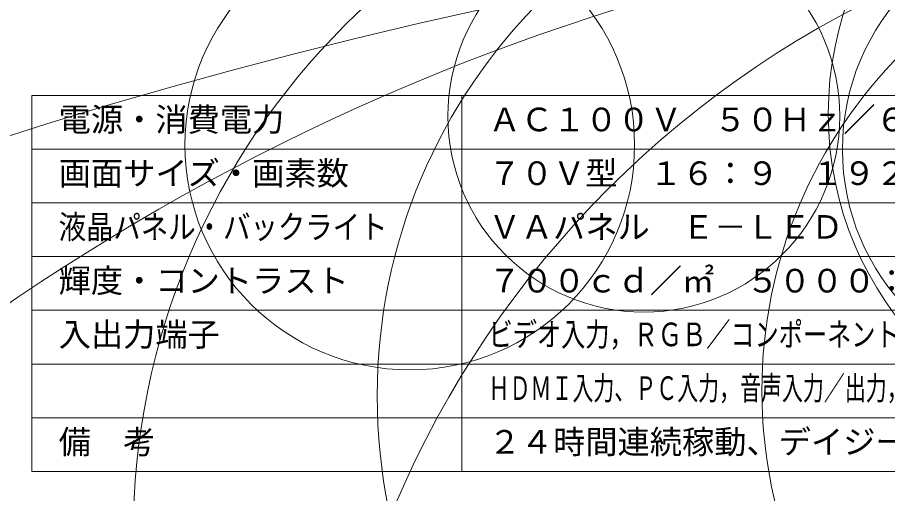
# Model space of a CAD drawing. Units: millimetres, scale not verified. Extents: x -2348 to 2295, y -968 to 4638.
# Drawn here: x -63.8 to 17.1, y -58.6 to -14.2 of the extents above; entities that cross this region are included whole.
import ezdxf
from ezdxf.enums import TextEntityAlignment as Align

# ---------------------------------------------------------------- set-up
doc = ezdxf.new("R2010")
doc.units = ezdxf.units.MM
doc.header["$LTSCALE"] = 0.125
doc.layers.add('0-2_MOJI1', color=7, linetype='Continuous')
doc.layers.add('0-3_WAKU', color=1, linetype='Continuous', lineweight=18)
doc.layers.add('0-6_GAIKEI', color=1, linetype='Continuous', lineweight=18)
doc.styles.add('ＭＳ ゴシック', font='')
doc.styles.get('ＭＳ ゴシック').set_extended_font_data('MS Gothic')

msp = doc.modelspace()

# ---------------------------------------------------------------- linework, layer by layer
at = {"layer": '0-3_WAKU', "color": 4}
for p, q in [((-62.4976, -56.5022), (-62.4976, -21.5022)), ((-62.4976, -21.5022), (62.5024, -21.5022)), ((-22.4976, -56.5022), (-22.4976, -21.5022)), ((-62.4976, -56.5022), (62.5024, -56.5022))]:
    msp.add_line(p, q, dxfattribs=at)
at = {"layer": '0-3_WAKU'}
for p, q in [((62.5024, -26.5022), (-62.4976, -26.5022)), ((62.5024, -31.5022), (-62.4976, -31.5022)), ((62.5024, -36.5022), (-62.4976, -36.5022)), ((-62.4976, -41.5022), (62.5024, -41.5022)), ((-62.4976, -46.5022), (62.5024, -46.5022)), ((-62.4976, -51.5022), (62.5024, -51.5022))]:
    msp.add_line(p, q, dxfattribs=at)
at = {"layer": '0-6_GAIKEI'}
for centre, radius in [((-51.6509, -177.438), 199.5555), ((42.8257, -23.2305), 31.2236), ((14.0716, -62.4892), 67.1452), ((21.6965, -49.4723), 52.0596), ((82.4435, -485.1361), 482.6811), ((55.6794, -217.4671), 213.6773), ((49.8566, -48.9809), 44.4257)]:
    msp.add_circle(centre, radius, dxfattribs=at)
at = {"layer": '0-6_GAIKEI', "color": 7}
for centre, radius in [((56.7658, -95.7604), 92.7648), ((-27.3306, -26.1249), 20.9167), ((-5.5593, -23.4351), 18.2269), ((34.2346, -26.5237), 21.3154)]:
    msp.add_circle(centre, radius, dxfattribs=at)

# ---------------------------------------------------------------- texts
at = {"layer": '0-2_MOJI1', "style": 'ＭＳ ゴシック'}
for s, p in [('電源・消費電力', (-59.9976, -25.5022)), ('ＡＣ１００Ｖ\u3000５０Ｈｚ／６０Ｈｚ\u3000２６０Ｗ', (-19.9976, -25.5022)), ('画面サイズ・画素数', (-59.9976, -30.5022)), ('７０Ｖ型\u3000１６：９\u3000１９２０×１０８０画素', (-19.9976, -30.5022)), ('ＶＡパネル\u3000Ｅ－ＬＥＤ', (-19.9976, -35.5022)), ('７００ｃｄ／㎡\u3000５０００：１', (-19.9976, -40.5022)), ('輝度・コントラスト', (-59.9976, -40.5022)), ('入出力端子', (-59.9976, -45.5022)), ('備\u3000考', (-59.9976, -55.5022)), ('２４時間連続稼動、デイジーチェーン', (-19.9976, -55.5022))]:
    msp.add_text(s, height=2.199, dxfattribs=at).set_placement(p, align=Align.BOTTOM_LEFT)
for s, width, p in [('液晶パネル・バックライト', 0.85, (-59.9976, -35.5022)), ('ビデオ入力，ＲＧＢ／コンポーネント入力，ＤＶＩ－Ｄ入力／出力', 0.75, (-19.9976, -45.5022)), ('ＨＤＭＩ入力、ＰＣ入力，音声入力／出力，外部制御端子，ＳＬＯＴ２．０', 0.65, (-19.9976, -50.5022))]:
    msp.add_text(s, height=2.199, dxfattribs=dict(at, width=width)).set_placement(p, align=Align.BOTTOM_LEFT)

doc.saveas('drawing.dxf')
